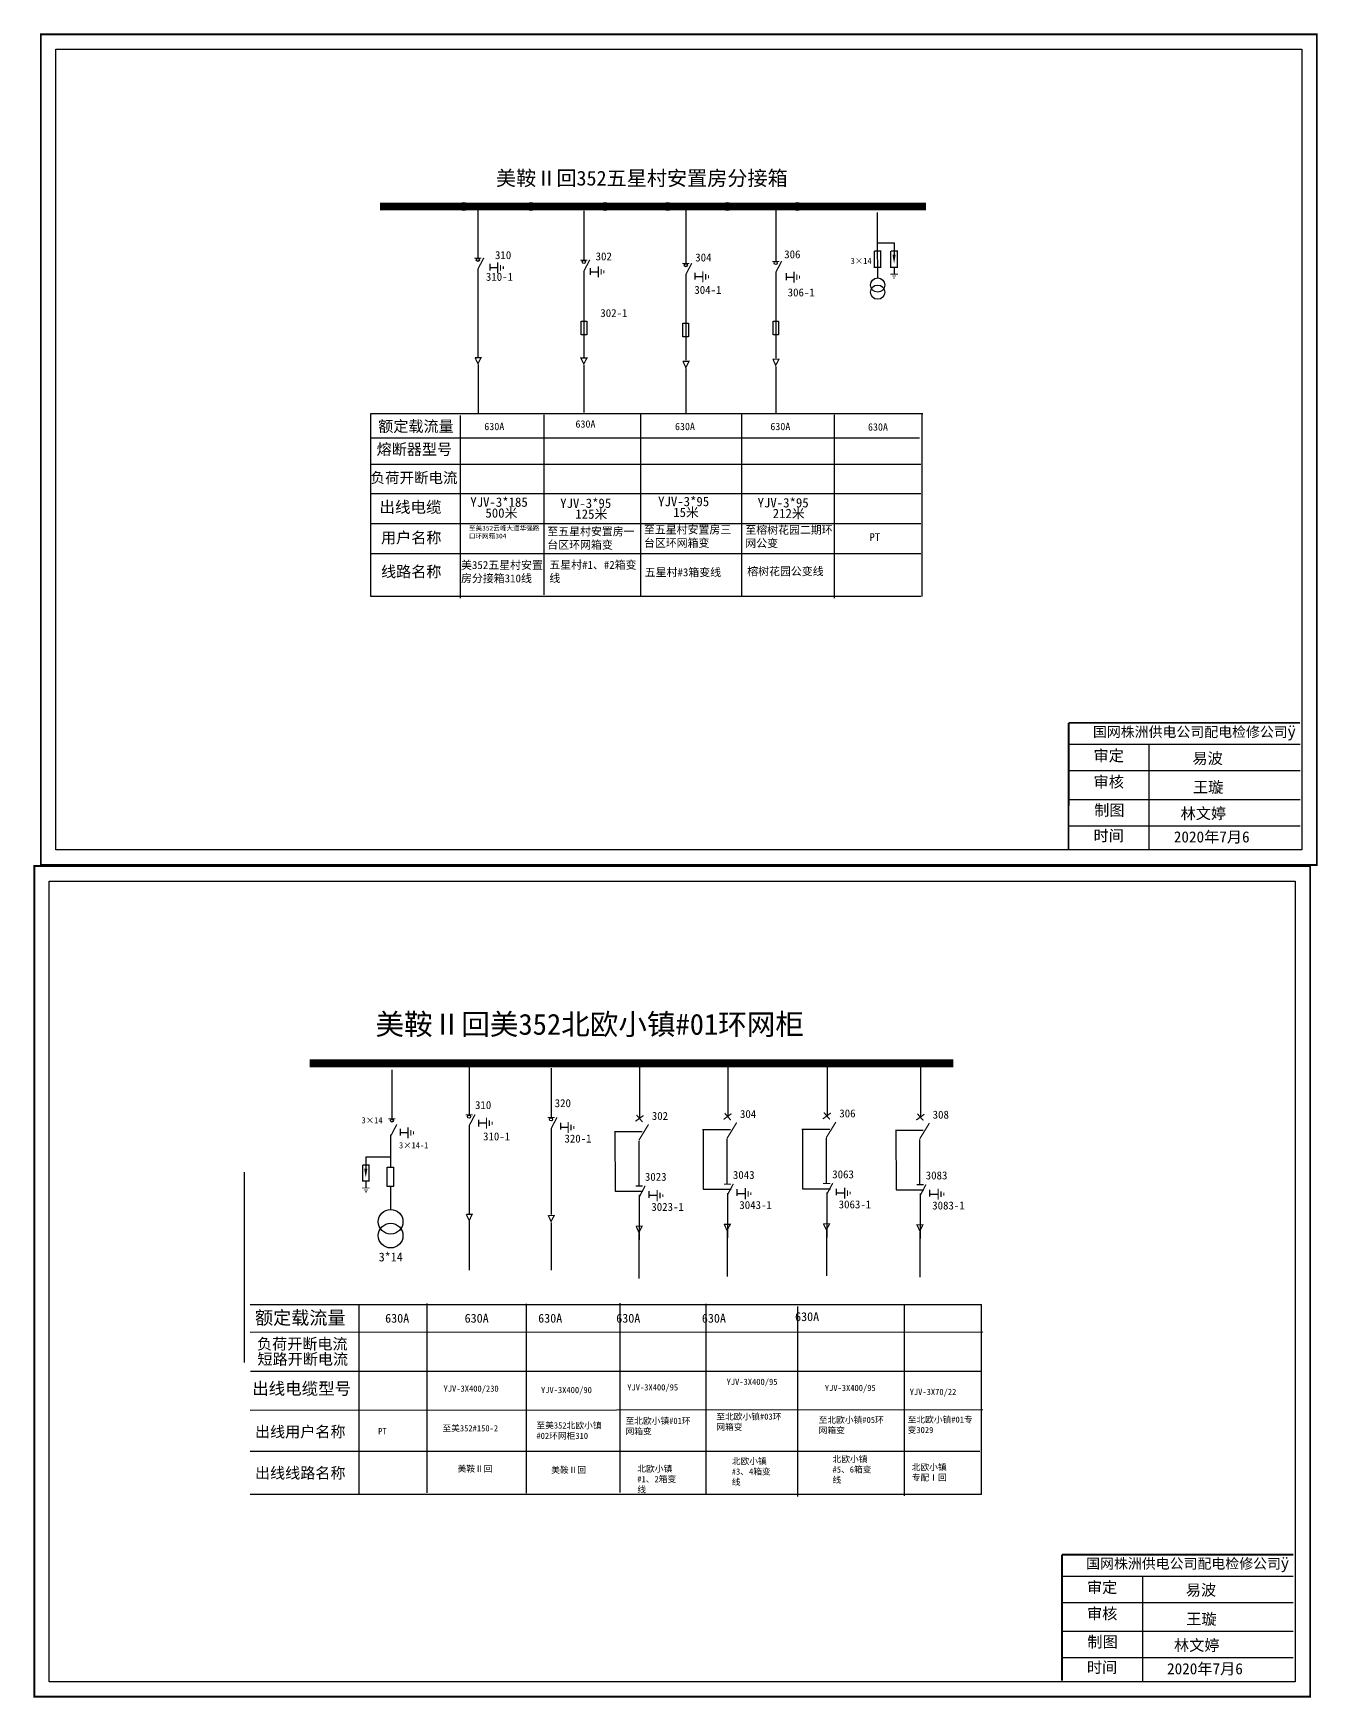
# Model space of a CAD drawing. Header units: millimetres. Extents: x 3402 to 6779, y -862 to 1372.
# Drawn here: x 4261 to 5077, y 295 to 1352 of the extents above; entities that cross this region are included whole.
import ezdxf

# ---------------------------------------------------------------- set-up
doc = ezdxf.new("R2010")
doc.units = ezdxf.units.MM
doc.styles.add('HZ', font='simkai.ttf')
doc.styles.add('STYLE1', font='txt.shx', dxfattribs={"height": 2.6})
doc.styles.add('字体', font='simkai_0.ttf', dxfattribs={"height": 2.5})
doc.styles.add('楷体_GB2312_txtstyle_1.09_0_0', font='simkai_0.ttf', dxfattribs={"height": 1.0944})

# ---------------------------------------------------------------- blocks, each defined once
blk = doc.blocks.new('JD')
for points in [[(-2, 0.2), (-2, -0.2), (2, 0.2), (2, -0.2)], [(1, -1.2), (1, -0.8), (-1, -1.2), (-1, -0.8)], [(-0.5, -1.8), (-0.5, -2.2), (0.5, -1.8), (0.5, -2.2)]]:
    blk.add_trace(points)

msp = doc.modelspace()

# ---------------------------------------------------------------- linework, layer by layer
at = {"color": 0}
for p, q in [((4543.2, 1240.6), (4543.2, 1209.6)), ((4610.5, 1239.6), (4610.5, 1208.3)), ((4675.3, 1240.8), (4675.3, 1206.2)), ((4732.4, 1242.1), (4732.4, 1207.5)), ((4796.9, 1238.4), (4796.9, 1220.2)), ((4796.9, 1220.5), (4797.1, 1196.8)), ((4797, 1219.2), (4807.6, 1219.2)), ((4807.6, 1219.2), (4807.6, 1211.6)), ((4543.2, 1202.7), (4543.2, 1146.4)), ((4551, 1203.5), (4555.8, 1203.5)), ((4610.5, 1201.4), (4610.5, 1146.7)), ((4614.8, 1200.9), (4619.6, 1200.9)), ((4675.3, 1199.3), (4675.3, 1144.6)), ((4681.3, 1197.8), (4686, 1197.8)), ((4732.4, 1200.6), (4732.4, 1145.9)), ((4739.2, 1197.5), (4744, 1197.5)), ((4807.6, 1203.5), (4807.6, 1199.5)), ((4543.3, 1141.9), (4543.3, 1110.7)), ((4610.5, 1141.5), (4610.5, 1111.4)), ((4675.3, 1139.4), (4675.3, 1110.8)), ((4732.4, 1140.7), (4732.4, 1110.3)), ((4701.9, 698.5), (4701.9, 663.9)), ((4765, 698.9), (4765, 664.3)), ((4824.4, 698.1), (4824.4, 663.6)), ((4488.6, 693.9), (4488.6, 662.9)), ((4537.6, 696.4), (4537.6, 665.4)), ((4589.7, 694.9), (4589.7, 663.7)), ((4645.9, 697.3), (4645.9, 662.8)), ((4537.6, 658.5), (4537.6, 602.2)), ((4543.9, 660.2), (4548.7, 660.2)), ((4589.7, 656.7), (4589.7, 602)), ((4595.7, 657.4), (4600.5, 657.4)), ((4686, 655.9), (4703.6, 655.9)), ((4686.3, 655.7), (4686.4, 618)), ((4749.1, 656.3), (4766.7, 656.3)), ((4749.4, 656.1), (4749.5, 618.4)), ((4808.5, 655.6), (4826, 655.6)), ((4487.7, 652.7), (4487.7, 632)), ((4494, 654), (4498.7, 654)), ((4630, 654.8), (4647.6, 654.8)), ((4630.3, 654.5), (4630.4, 616.8)), ((4645.4, 648.9), (4645.4, 620.3)), ((4701.4, 650.1), (4701.4, 621.5)), ((4764.4, 650.4), (4764.4, 621.9)), ((4808.7, 655.3), (4808.9, 617.7)), ((4823.8, 649.7), (4823.8, 621.1)), ((4472, 638.7), (4472, 631)), ((4472.1, 638.6), (4487.8, 638.6)), ((4394.9, 508.1), (4394.9, 629)), ((4472, 622.9), (4472, 619)), ((4487.7, 619.7), (4487.7, 605.2)), ((4630.4, 616.8), (4648, 616.8)), ((4645.7, 614.4), (4645.7, 585.9)), ((4652.3, 614.2), (4657, 614.2)), ((4686.4, 618), (4704, 618)), ((4701.7, 615.6), (4701.7, 587.1)), ((4708.3, 615.4), (4713, 615.4)), ((4749.5, 618.4), (4767.1, 618.4)), ((4764.8, 616), (4764.8, 587.4)), ((4771.3, 615.7), (4776.1, 615.7)), ((4808.9, 617.7), (4826.5, 617.7)), ((4824.2, 615.3), (4824.2, 586.7)), ((4830.7, 615), (4835.5, 615)), ((4537.7, 597.7), (4537.7, 566.6)), ((4589.7, 596.8), (4589.7, 566.7)), ((4645.5, 590), (4645.5, 561.4)), ((4701.5, 591.2), (4701.5, 562.6)), ((4764.6, 591.6), (4764.6, 563)), ((4824, 590.8), (4824, 562.2)), ((4398.6, 544.9), (4863.1, 544.9)), ((4467.6, 544.3), (4467.6, 424.1)), ((4510.7, 545.4), (4510.7, 425.2)), ((4573.8, 545.2), (4573.8, 425)), ((4633.3, 545.6), (4633.3, 425.4)), ((4688, 545.3), (4688, 424.5)), ((4746.3, 543.6), (4746.3, 422.9)), ((4814.1, 544.1), (4814.1, 423.4)), ((4862.9, 544.9), (4862.9, 424.1)), ((4398.6, 527.3), (4864, 527.4)), ((4398.8, 502.5), (4467.8, 502.5)), ((4468.1, 502.5), (4863.1, 502.4)), ((4864, 478), (4398.6, 477.6)), ((4862.1, 451.5), (4398.5, 451.5)), ((4863.1, 424.1), (4398.6, 424.1))]:
    msp.add_line(p, q, dxfattribs=at)
at = {"color": 0, "linetype": 'Continuous'}
for p, q in [((4475.3, 1110.8), (4825.9, 1110.8)), ((4475.3, 994.5), (4475.3, 1110.8)), ((4646.5, 1110.6), (4646.5, 994.5)), ((4710.6, 1110.6), (4710.6, 994.5)), ((4825.3, 1110.8), (4825.3, 994.5)), ((4532, 1109.6), (4532, 993.5)), ((4585.1, 1110), (4585.1, 995.7)), ((4769.6, 1109.9), (4769.6, 993.6)), ((4475.3, 1095.3), (4823.8, 1095.3)), ((4475.3, 1078.6), (4824.6, 1078.6)), ((4475.3, 1059.9), (4824.6, 1059.9)), ((4475.3, 1041), (4824.6, 1041)), ((4475.3, 1021.8), (4824.6, 1021.8)), ((4824.6, 994.5), (4475.3, 994.5)), ((4918.5, 900.7), (5065.5, 900.7)), ((4969.5, 900.7), (4969.5, 833.9)), ((4918.5, 884), (5065.5, 884)), ((4918.5, 865.7), (5065.5, 865.7)), ((4918.5, 849), (5065.5, 849)), ((4914.3, 372.3), (5061.2, 372.3)), ((4965.3, 372.3), (4965.3, 305.6)), ((4914.3, 355.6), (5061.2, 355.6)), ((4914.3, 337.3), (5061.2, 337.3)), ((4914.3, 320.6), (5061.2, 320.6))]:
    msp.add_line(p, q, dxfattribs=at)
at = {"color": 0, "linetype": 'Continuous', "const_width": 1.18}
for points in [[(4265.6, 1351.7), (5076.1, 1351.7), (5076.1, 824), (4265.6, 824)], [(4261.4, 823.4), (5071.9, 823.4), (5071.9, 295.7), (4261.4, 295.7)]]:
    msp.add_lwpolyline(points, close=True, dxfattribs=at)
at = {"color": 0, "linetype": 'Continuous'}
for points in [[(4275.1, 1342.2), (5066.6, 1342.2), (5066.6, 833.6), (4275.1, 833.6)], [(4270.9, 813.8), (5062.4, 813.8), (5062.4, 305.2), (4270.9, 305.2)], [(4485.6, 632), (4489.7, 632), (4489.7, 619.7), (4485.6, 619.7)]]:
    msp.add_lwpolyline(points, close=True, dxfattribs=at)
at = {"color": 0}
for points, const_width in [([(4481, 1242.3), (4827.8, 1242.3)], 5.06), ([(4541, 1209.5), (4545.5, 1209.5)], 0.759), ([(4543.2, 1202.5), (4547, 1209.7)], 0.759), ([(4608.2, 1208.2), (4612.7, 1208.2)], 0.759), ([(4610.5, 1201.2), (4614.3, 1208.4)], 0.759), ([(4673, 1206.1), (4677.5, 1206.1)], 0.759), ([(4675.3, 1199.1), (4679.1, 1206.3)], 0.759), ([(4730.2, 1207.4), (4734.6, 1207.4)], 0.759), ([(4732.4, 1200.4), (4736.2, 1207.6)], 0.759), ([(4795, 1214), (4795, 1203.7), (4799.1, 1203.7), (4799.1, 1214), (4795.1, 1214)], 0.866), ([(4805.5, 1214), (4805.5, 1203.7), (4809.6, 1203.7), (4809.6, 1214), (4805.6, 1214)], 0.866), ([(4541.4, 1146.3), (4545.2, 1146.3), (4543.3, 1142.4), (4541.4, 1146.4)], 0.759), ([(4608.6, 1146.1), (4612.5, 1146.1), (4610.5, 1142.2), (4608.6, 1146.1)], 0.759), ([(4673.4, 1144), (4677.3, 1144), (4675.3, 1140), (4673.5, 1144)], 0.759), ([(4730.5, 1145.3), (4734.4, 1145.3), (4732.4, 1141.4), (4730.6, 1145.4)], 0.759), ([(4436.4, 698.1), (4845.2, 698.1)], 5.06), ([(4699.3, 662.4), (4704.3, 666.1)], 0.759), ([(4700, 666.4), (4703.8, 662)], 0.759), ([(4762.3, 662.7), (4767.4, 666.5)], 0.759), ([(4763, 666.8), (4766.8, 662.4)], 0.759), ([(4821.7, 662), (4826.8, 665.7)], 0.759), ([(4822.4, 666), (4826.2, 661.7)], 0.759), ([(4486.3, 662.8), (4490.8, 662.8)], 0.759), ([(4487.9, 652), (4491.7, 659.2)], 0.759), ([(4535.4, 665.3), (4539.9, 665.3)], 0.759), ([(4537.6, 658.3), (4541.4, 665.5)], 0.759), ([(4587.5, 663.6), (4592, 663.6)], 0.759), ([(4589.7, 656.5), (4593.5, 663.7)], 0.759), ([(4643.3, 661.2), (4648.4, 664.9)], 0.759), ([(4644, 665.2), (4647.8, 660.8)], 0.759), ([(4645.5, 649.2), (4651.6, 659.2)], 0.759), ([(4701.5, 650.4), (4707.6, 660.4)], 0.759), ([(4764.5, 650.8), (4770.6, 660.7)], 0.759), ([(4823.9, 650.1), (4830, 660)], 0.759), ([(4470, 633.5), (4470, 623.2), (4474.1, 623.2), (4474.1, 633.5), (4470.1, 633.5)], 0.866), ([(4643.5, 620.1), (4647.9, 620.1)], 0.759), ([(4645.7, 613.1), (4649.5, 620.3)], 0.759), ([(4699.5, 621.3), (4703.9, 621.3)], 0.759), ([(4701.7, 614.3), (4705.5, 621.5)], 0.759), ([(4762.5, 621.7), (4767, 621.7)], 0.759), ([(4764.8, 614.7), (4768.6, 621.9)], 0.759), ([(4821.9, 620.9), (4826.4, 620.9)], 0.759), ([(4824.1, 613.9), (4827.9, 621.1)], 0.759), ([(4535.8, 602.1), (4539.6, 602.1), (4537.7, 598.2), (4535.8, 602.2)], 0.759), ([(4587.9, 601.4), (4591.7, 601.4), (4589.7, 597.5), (4587.9, 601.5)], 0.759), ([(4643.6, 594.6), (4647.5, 594.6), (4645.5, 590.6), (4643.7, 594.6)], 0.759), ([(4699.6, 595.7), (4703.5, 595.7), (4701.5, 591.8), (4699.7, 595.8)], 0.759), ([(4762.7, 596.1), (4766.6, 596.1), (4764.6, 592.2), (4762.7, 596.2)], 0.759), ([(4822.1, 595.4), (4825.9, 595.4), (4824, 591.5), (4822.1, 595.4)], 0.759)]:
    msp.add_lwpolyline(points, dxfattribs=dict(at, const_width=const_width))
for points in [[(4550.8, 1205.9), (4550.8, 1201.6)], [(4614.6, 1203.2), (4614.6, 1199)], [(4681.1, 1200.1), (4681.1, 1195.9)], [(4739, 1199.9), (4739, 1195.6)], [(4493.8, 656.5), (4493.8, 652.2)], [(4543.7, 662.2), (4543.7, 658)], [(4595.7, 660.3), (4595.7, 656.1)], [(4651.7, 616.9), (4651.7, 612.7)], [(4707.7, 618.1), (4707.7, 613.8)], [(4770.7, 618.4), (4770.7, 614.2)], [(4830.1, 617.7), (4830.1, 613.5)]]:
    msp.add_lwpolyline(points, dxfattribs=at)
for points in [[(4807.6, 1211.7, 2.02, 0, 0), (4807.6, 1205.9, 0, 0, 0)], [(4472, 631.1, 2.02, 0, 0), (4472, 625.4, 0, 0, 0)]]:
    msp.add_lwpolyline(points, format="xyseb", dxfattribs=at)
for points in [[(4608.9, 1169.5), (4612.4, 1169.5), (4612.4, 1160.8), (4608.9, 1160.8)], [(4673.5, 1168.2), (4677, 1168.2), (4677, 1159.5), (4673.5, 1159.5)], [(4730.8, 1169.4), (4734.2, 1169.4), (4734.2, 1160.7), (4730.8, 1160.7)]]:
    msp.add_lwpolyline(points, close=True, dxfattribs=at)
at = {"color": 0, "linetype": 'Continuous', "const_width": 1.18}
for points in [[(4918.5, 914.3), (4918.4, 834.2)], [(4918.5, 914.3), (5065.5, 914.3)], [(4914.3, 385.9), (4914.2, 305.8)], [(4914.3, 385.9), (5061.2, 385.9)]]:
    msp.add_lwpolyline(points, dxfattribs=at)
at = {"color": 0}
for centre, radius in [((4534.3, 1242.3), 2.52), ((4576.9, 1242.3), 2.52), ((4624, 1242.3), 2.52), ((4663.7, 1242.3), 2.52), ((4701.7, 1242.3), 2.52), ((4746.2, 1242.3), 2.52), ((4543.2, 1208.4), 0.973), ((4610.5, 1207.1), 0.973), ((4675.3, 1205), 0.973), ((4732.4, 1206.4), 0.973), ((4797.2, 1192.4), 4.54), ((4797.2, 1187.9), 4.54), ((4488.6, 661.7), 0.973), ((4537.6, 664.2), 0.973), ((4589.7, 662.5), 0.973)]:
    msp.add_circle(centre, radius, dxfattribs=at)
at = {"color": 0, "linetype": 'Continuous'}
for centre in [(4487.8, 597.4), (4487.8, 588.6)]:
    msp.add_circle(centre, 7.83, dxfattribs=at)

# ---------------------------------------------------------------- block references
at = {"color": 0, "zscale": 1.771875, "rotation": 90}
for p, xscale, yscale in [((4555.8, 1203.4), 1.771875000000307, 1.771875000000307), ((4619.7, 1200.8), 1.771875000000364, 1.771875000000364), ((4686.1, 1197.6), 1.771875000000364, 1.771875000000364), ((4744, 1197.4), 1.771875000000364, 1.771875000000364), ((4498.8, 653.9), 1.771875000000364, 1.771875000000364), ((4548.7, 660), 1.771875000000364, 1.771875000000364), ((4600.6, 657.3), 1.771875000000364, 1.771875000000364), ((4657.1, 614), 1.771875000000364, 1.771875000000364), ((4713.1, 615.2), 1.771875000000364, 1.771875000000364), ((4776.2, 615.6), 1.771875000000364, 1.771875000000364), ((4835.6, 614.9), 1.771875000000364, 1.771875000000364)]:
    msp.add_blockref('JD', p, dxfattribs=dict(at, xscale=xscale, yscale=yscale))
at = {"color": 0, "xscale": 1.212373523346287, "yscale": 1.212373523346741, "zscale": 1.212373523369471}
for p in [(4807.6, 1199.3), (4472.1, 618.8)]:
    msp.add_blockref('JD', p, dxfattribs=at)

# ---------------------------------------------------------------- texts
at = {"color": 0}
for s, height, p in [('310', 5.06, (4554.1, 1208.9)), ('302', 5.06, (4618, 1208.1)), ('304', 5.06, (4681.3, 1207.4)), ('306', 5.06, (4737.8, 1209.4)), ('310-1', 5.06, (4548.3, 1195.1)), ('304-1', 5.06, (4680.7, 1186.8)), ('306-1', 5.06, (4740, 1185.2)), ('302-1', 5.06, (4621, 1172.1)), ('310', 5.06, (4541.4, 669)), ('320', 5.06, (4592, 670.2)), ('302', 5.06, (4653.7, 662.1)), ('304', 5.06, (4709.7, 663.3)), ('306', 5.06, (4772.8, 663.7)), ('308', 5.06, (4832.1, 662.9)), ('310-1', 5.06, (4546.5, 649.1)), ('320-1', 5.06, (4598.2, 647.7)), ('3023', 5.06, (4649.3, 623.4)), ('3043', 5.06, (4705.2, 624.6)), ('3063', 5.06, (4768.3, 625)), ('3083', 5.06, (4827.7, 624.3)), ('3023-1', 5.06, (4653.4, 604.3)), ('3043-1', 5.06, (4709.3, 605.5)), ('3063-1', 5.06, (4772.4, 605.9)), ('3083-1', 5.06, (4831.8, 605.2)), ('3*14', 5.62, (4480.2, 572.2)), ('630A', 5.62, (4744.7, 534.3)), ('630A', 5.62, (4484.3, 533.3)), ('630A', 5.62, (4534.8, 533.3)), ('630A', 5.62, (4581.5, 533.3)), ('630A', 5.62, (4631.1, 533.3)), ('630A', 5.62, (4685.5, 533.3))]:
    msp.add_text(s, height=height, dxfattribs=at).set_placement(p)
at = {"color": 0, "style": 'HZ'}
for s, height, p in [('3×14', 3.92, (4780, 1205.8)), ('3×14', 3.92, (4469.3, 659.9)), ('3×14-1', 3.92, (4493.1, 644)), ('额定载流量', 8.44, (4401.6, 532.2)), ('负荷开断电流', 7.03, (4402.9, 516.3)), ('短路开断电流', 7.03, (4403.2, 506.6)), ('出线电缆型号', 7.69, (4399.8, 487.6)), ('出线用户名称', 7.03, (4401.6, 460.5)), ('出线线路名称', 7.03, (4401.6, 434.3))]:
    msp.add_text(s, height=height, dxfattribs=at).set_placement(p)
at = {"color": 0, "insert": (4554.7, 1265), "char_height": 5.917, "width": 822.733, "attachment_point": 1}
msp.add_mtext('{\\fSimSun|b0|i0|c134|p2;\\H1.584x;美鞍Ⅱ回352五星村安置房分接箱}', dxfattribs=at)
at = {"color": 0, "linetype": 'Continuous', "attachment_point": 1}
for s, insert, char_height, width, style in [('{\\fSimSun|b0|i0|c134|p2;额定载流量}', (4479.9, 1106.2), 7.031, 54.139, 'HZ'), ('{\\fSimSun|b0|i0|c134|p2;熔断器型号}', (4478.9, 1091.6), 7.031, 56.153, 'HZ'), ('{\\fSimSun|b0|i0|c134|p2;\\H0.96x;负荷开断电流}', (4475, 1073.4), 7.031, 64.293, 'HZ'), ('{\\fSimSun|b0|i0|c134|p2;YJV-3*185}', (4538.4, 1057.5), 5.961, 47.934, 'STYLE1'), ('{\\fSimSun|b0|i0|c134|p2;YJV-3*95}', (4595.5, 1056.8), 5.961, 47.934, 'STYLE1'), ('{\\fSimSun|b0|i0|c134|p2;YJV-3*95}', (4657.7, 1057.9), 5.961, 47.934, 'STYLE1'), ('{\\fSimSun|b0|i0|c134|p2;YJV-3*95}', (4720.9, 1057.1), 5.961, 47.934, 'STYLE1'), ('{\\fSimSun|b0|i0|c134|p2;出线电缆}', (4480.7, 1055), 7.225, 49.255, 'HZ'), ('{\\fSimSun|b0|i0|c134|p2;500米}', (4548, 1050.6), 5.961, 47.934, 'STYLE1'), ('{\\fSimSun|b0|i0|c134|p2;125米}', (4605.1, 1049.9), 5.961, 47.934, 'STYLE1'), ('{\\fSimSun|b0|i0|c134|p2;15米}', (4667.3, 1051), 5.961, 47.934, 'STYLE1'), ('{\\fSimSun|b0|i0|c134|p2;212米}', (4730.5, 1050.3), 5.961, 47.934, 'STYLE1'), ('{\\fSimSun|b0|i0|c134|p2;用户名称}', (4481.7, 1035.5), 7.031, 47.934, 'HZ'), ('{\\fSimSun|b0|i0|c134|p2;至美352云峰大道华强路口环网箱304}', (4537.5, 1039.5), 3, 48.657, 'STYLE1'), ('{\\fSimSun|b0|i0|c134|p2;至五星村安置房一台区环网箱变}', (4587.3, 1038.4), 5.082, 58.302, 'STYLE1'), ('{\\fSimSun|b0|i0|c134|p2;至五星村安置房三台区环网箱变}', (4648.7, 1039.6), 5.082, 58.302, 'STYLE1'), ('{\\fSimSun|b0|i0|c134|p2;至\\C256;榕树花园二期环网公变}', (4713.1, 1039.4), 5.082, 58.302, 'STYLE1'), ('{\\fSimSun|b0|i0|c134|p54;PT}', (4792, 1034.8), 4.979, 47.667, 'STYLE1'), ('{\\fSimSun|b0|i0|c134|p2;美352五星村安置房分接箱310线}', (4532.5, 1017.1), 5.082, 55.12, 'STYLE1'), ('{\\fSimSun|b0|i0|c134|p2;五星村#1、#2箱变线}', (4588.6, 1017.2), 5.082, 58.302, 'STYLE1'), ('{\\fSimSun|b0|i0|c134|p2;线路名称}', (4481.7, 1013.9), 7.031, 47.934, 'HZ'), ('{\\fSimSun|b0|i0|c134|p2;五星村#3箱变线}', (4649.2, 1012.5), 5.082, 58.302, 'STYLE1'), ('{\\fSimSun|b0|i0|c134|p2;\\C256;榕树花园公变线}', (4714.3, 1013.1), 5.082, 58.302, 'STYLE1'), ('{\\H0.9167x;\\C256;国网株洲供电公司配电检修公司\\fSimSun|b0|i0|c134|p2;\\H1.091x;ÿ}', (4933.9, 912.4), 7.069, 193.259, '字体'), ('\\f\uffbfﾬￌﾣﾤ_GB2312|b0|i0|c134|p49;审定', (4934.3, 897), 7.069, 55.282, '字体'), ('{\\fSimSun|b0|i0|c134|p2;易波}', (4997.1, 895.3), 7.069, 55.282, '字体'), ('\\f\uffbfﾬￌﾣﾤ_GB2312|b0|i0|c134|p49;审核', (4934.3, 880.4), 7.069, 55.282, '字体'), ('{\\fSimSun|b0|i0|c134|p2;王璇}', (4997.5, 877), 7.069, 55.282, '字体'), ('\\f\uffbfﾬￌﾣﾤ_GB2312|b0|i0|c134|p49;制图', (4934.7, 862.4), 7.069, 55.282, '字体'), ('\\f\uffbfﾬￌﾣﾤ_GB2312|b0|i0|c134|p49;时间', (4934.3, 846.2), 7.069, 55.282, '字体'), ('{\\fSimSun|b0|i0|c134|p2;美鞍Ⅱ回美352北欧小镇#01环网柜}', (4478.2, 729.5), 13.308, 326.781, 'STYLE1'), ('{\\fSimSun|b0|i0|c134|p2;YJV-3X400/95}', (4701.2, 497.7), 3.96, 43.583, 'STYLE1'), ('{\\fSimSun|b0|i0|c134|p2;YJV-3X400/230}', (4521.4, 493.4), 3.96, 43.583, 'STYLE1'), ('{\\fSimSun|b0|i0|c134|p2;YJV-3X400/90}', (4583.3, 492.5), 3.96, 43.583, 'STYLE1'), ('{\\fSimSun|b0|i0|c134|p2;YJV-3X400/95}', (4638.1, 494.2), 3.96, 43.583, 'STYLE1'), ('{\\fSimSun|b0|i0|c134|p2;YJV-3X400/95}', (4763.6, 493.8), 3.96, 43.583, 'STYLE1'), ('{\\fSimSun|b0|i0|c134|p2;YJV-3X70/22}', (4817.5, 491.3), 3.96, 43.583, 'STYLE1'), ('{\\fSimSun|b0|i0|c134|p2;\\C0;至\\fSimSun|b1|i0|c134|p2;北欧小镇#03环网箱变}', (4694.7, 475.6), 3.96, 44.245, 'STYLE1'), ('{\\fSimSun|b0|i0|c134|p2;PT}', (4479.9, 466.3), 3.96, 43.583, 'STYLE1'), ('{\\fSimSun|b0|i0|c134|p2;至\\fSimSun|b1|i0|c134|p2;美352#1\\fSimSun|b0|i0|c134|p2;50-2}', (4520.7, 468.2), 3.96, 43.583, 'STYLE1'), ('{\\fSimSun|b0|i0|c134|p2;至\\fSimSun|b1|i0|c134|p2;美352北欧小镇\\fSimSun|b0|i0|c134|p2;\\P\\fSimSun|b1|i0|c134|p2;#02环网柜31\\fSimSun|b0|i0|c134|p2;0}', (4580.4, 470), 3.96, 51.483, 'STYLE1'), ('{\\fSimSun|b0|i0|c134|p2;\\C0;至\\fSimSun|b1|i0|c134|p2;北欧小镇#01环网箱变}', (4637, 472.9), 3.96, 44.245, 'STYLE1'), ('{\\fSimSun|b0|i0|c134|p2;\\C0;至\\fSimSun|b1|i0|c134|p2;北欧小镇#05环网箱变}', (4759.7, 473.5), 3.96, 44.245, 'STYLE1'), ('{\\fSimSun|b0|i0|c134|p2;\\C0;至\\fSimSun|b1|i0|c134|p2;北欧小镇#01专变302\\fSimSun|b0|i0|c134|p2;9}', (4816.2, 473.7), 3.96, 44.245, 'STYLE1'), ('{\\fKaiTi_GB2312|b0|i0|c134|p49;\\C7;北欧小镇#3、4箱变线}', (4704.5, 447.3), 3.96, 27.416, 'STYLE1'), ('{\\fKaiTi_GB2312|b0|i0|c134|p49;\\C7;北欧小镇#5、6箱变线}', (4768.5, 448.6), 3.96, 27.416, 'STYLE1'), ('{\\fKaiTi_GB2312|b0|i0|c134|p49;\\C7;北欧小镇专配Ⅰ回}', (4818.8, 443.5), 3.96, 27.416, 'STYLE1'), ('{\\fSimSun|b0|i0|c134|p2;美鞍Ⅱ回}', (4530.3, 442.5), 3.96, 43.583, 'STYLE1'), ('{\\fSimSun|b0|i0|c134|p2;美鞍Ⅱ回}', (4589.8, 441.7), 3.96, 43.583, 'STYLE1'), ('{\\fKaiTi_GB2312|b0|i0|c134|p49;\\C7;北欧小镇#1、2箱变线}', (4644.5, 442.5), 3.96, 27.416, 'STYLE1'), ('{\\H0.9167x;\\C256;国网株洲供电公司配电检修公司\\fSimSun|b0|i0|c134|p2;\\H1.091x;ÿ}', (4929.6, 384.1), 7.069, 193.259, '字体'), ('\\f\uffbfﾬￌﾣﾤ_GB2312|b0|i0|c134|p49;审定', (4930.1, 368.7), 7.069, 55.282, '字体'), ('{\\fSimSun|b0|i0|c134|p2;易波}', (4992.9, 367), 7.069, 55.282, '字体'), ('\\f\uffbfﾬￌﾣﾤ_GB2312|b0|i0|c134|p49;审核', (4930.1, 352), 7.069, 55.282, '字体'), ('{\\fSimSun|b0|i0|c134|p2;王璇}', (4993.2, 348.6), 7.069, 55.282, '字体'), ('\\f\uffbfﾬￌﾣﾤ_GB2312|b0|i0|c134|p49;制图', (4930.4, 334.1), 7.069, 55.282, '字体'), ('\\f\uffbfﾬￌﾣﾤ_GB2312|b0|i0|c134|p49;时间', (4930.1, 317.9), 7.069, 55.282, '字体')]:
    msp.add_mtext(s, dxfattribs=dict(at, insert=insert, char_height=char_height, width=width, style=style))
at = {"color": 0, "linetype": 'Continuous', "char_height": 4.666, "width": 43.293, "attachment_point": 1}
for insert in [(4547.3, 1104.9), (4605.2, 1106.5), (4668.4, 1104.9), (4729, 1104.9), (4791, 1104.6)]:
    msp.add_mtext('{\\fSimSun|b0|i0|c134|p2;630A}', dxfattribs=dict(at, insert=insert))
at = {"color": 7, "linetype": 'Continuous', "char_height": 7.069, "attachment_point": 1, "style": '楷体_GB2312_txtstyle_1.09_0_0'}
for s, insert, width in [('{\\fSimSun|b0|i0|c134|p2;林文婷}', (4989.6, 860.3), 55.282), ('2020{\\fSimSun|b0|i0|c134|p2;年}7{\\fSimSun|b0|i0|c134|p2;月6}', (4985.3, 845.4), 103.399), ('{\\fSimSun|b0|i0|c134|p2;林文婷}', (4985.4, 331.9), 55.282), ('2020{\\fSimSun|b0|i0|c134|p2;年}7{\\fSimSun|b0|i0|c134|p2;月6}', (4981, 317), 103.399)]:
    msp.add_mtext(s, dxfattribs=dict(at, insert=insert, width=width))

doc.saveas('drawing.dxf')
